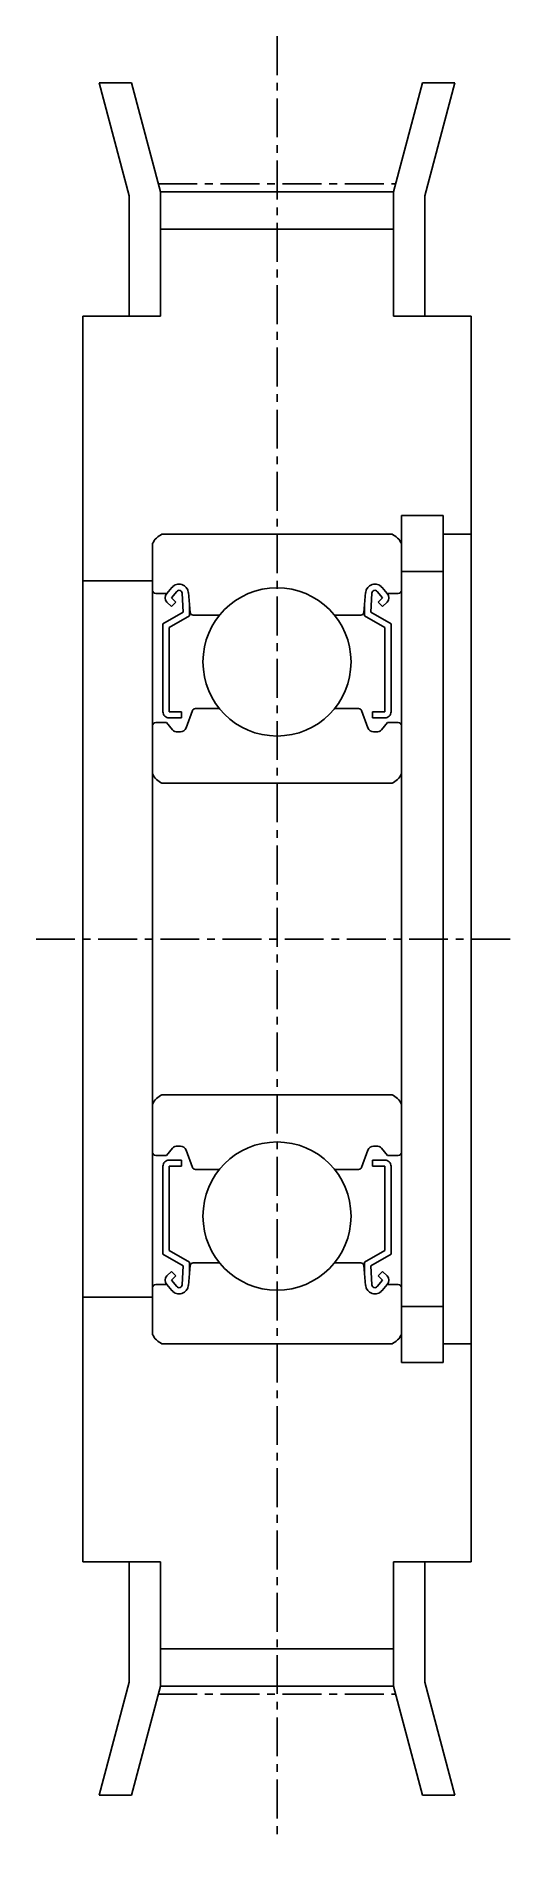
# Model space of a CAD drawing. Extents: x 5 to 98, y 5 to 119.
# Drawn here: x 82.2 to 97.7, y 61 to 119 of the extents above; entities outside this region: 2.
import ezdxf

# ---------------------------------------------------------------- set-up
doc = ezdxf.new("R2010")
doc.units = 0
doc.linetypes.add('CENTER', pattern=[2, 1.25, -0.25, 0.25, -0.25])
doc.layers.get('0').update_dxf_attribs({"linetype": 'CONTINUOUS'})
doc.layers.add('CENTER', color=1, linetype='CENTER')

msp = doc.modelspace()

# ---------------------------------------------------------------- linework, layer by layer
at = {"color": 7, "linetype": 'CONTINUOUS'}
for p, q in [((84.285, 117.5), (85.25, 113.867)), ((84.285, 117.5), (85.32, 117.5)), ((85.32, 117.5), (86.25, 114)), ((94.68, 117.5), (93.75, 114)), ((95.715, 117.5), (94.68, 117.5)), ((95.715, 117.5), (94.75, 113.867)), ((85.25, 113.867), (85.25, 110)), ((86.25, 114), (93.75, 114)), ((86.25, 114), (86.25, 110)), ((93.75, 114), (93.75, 110)), ((94.75, 113.867), (94.75, 110)), ((86.25, 112.8), (93.75, 112.8)), ((83.75, 110), (83.75, 70)), ((83.75, 110), (86.25, 110)), ((93.75, 110), (96.25, 110)), ((96.25, 110), (96.25, 70)), ((94, 103.6), (94, 76.4)), ((94, 103.6), (95.35, 103.6)), ((95.35, 103.6), (95.35, 76.4)), ((86, 102.7), (86, 77.3)), ((86.3, 103), (93.7, 103)), ((94, 102.7), (94, 77.3)), ((95.35, 103), (96.25, 103)), ((83.75, 101.5), (86, 101.5)), ((94, 101.8), (95.35, 101.8)), ((86.1, 101.1), (86.46, 101.1)), ((86.46, 101.1), (86.622, 101.294)), ((86.602, 100.958), (86.776, 101.165)), ((86.743, 100.817), (86.602, 100.958)), ((86.948, 101.11), (86.981, 100.501)), ((87.148, 101.128), (87.203, 100.491)), ((92.852, 101.128), (92.797, 100.491)), ((93.052, 101.11), (93.019, 100.501)), ((93.398, 100.958), (93.224, 101.165)), ((93.257, 100.817), (93.398, 100.958)), ((93.54, 101.1), (93.378, 101.294)), ((93.9, 101.1), (93.54, 101.1)), ((86.981, 100.501), (86.331, 100.125)), ((86.602, 100.675), (86.46, 100.817)), ((87.181, 100.385), (86.531, 100.01)), ((86.602, 100.675), (86.743, 100.817)), ((87.181, 100.746), (87.181, 100.385)), ((87.303, 100.4), (88.151, 100.4)), ((91.849, 100.4), (92.697, 100.4)), ((92.819, 100.746), (92.819, 100.385)), ((92.819, 100.385), (93.469, 100.01)), ((93.019, 100.501), (93.669, 100.125)), ((93.398, 100.675), (93.257, 100.817)), ((93.398, 100.675), (93.54, 100.817)), ((86.331, 100.125), (86.331, 97.3)), ((86.531, 100.01), (86.531, 97.3)), ((93.469, 100.01), (93.469, 97.3)), ((93.669, 100.125), (93.669, 97.3)), ((86.1, 96.95), (86.45, 96.95)), ((86.45, 96.95), (86.642, 96.721)), ((86.931, 97.3), (86.531, 97.3)), ((86.531, 97.1), (86.931, 97.1)), ((86.931, 97.1), (86.931, 97.3)), ((87.079, 96.782), (87.28, 97.334)), ((87.374, 97.4), (88.151, 97.4)), ((91.849, 97.4), (92.626, 97.4)), ((92.921, 96.782), (92.72, 97.334)), ((93.069, 97.1), (93.069, 97.3)), ((93.069, 97.3), (93.469, 97.3)), ((93.469, 97.1), (93.069, 97.1)), ((93.55, 96.95), (93.358, 96.721)), ((93.9, 96.95), (93.55, 96.95)), ((86.795, 96.65), (86.891, 96.65)), ((93.205, 96.65), (93.109, 96.65)), ((86.3, 95), (93.7, 95)), ((93.6, 90), (93.6, 90)), ((86.3, 85), (93.7, 85)), ((86.1, 83.05), (86.45, 83.05)), ((86.45, 83.05), (86.642, 83.279)), ((86.795, 83.35), (86.891, 83.35)), ((87.079, 83.218), (87.28, 82.666)), ((92.921, 83.218), (92.72, 82.666)), ((93.205, 83.35), (93.109, 83.35)), ((93.55, 83.05), (93.358, 83.279)), ((93.9, 83.05), (93.55, 83.05)), ((86.331, 79.875), (86.331, 82.7)), ((86.531, 82.9), (86.931, 82.9)), ((86.531, 79.99), (86.531, 82.7)), ((86.931, 82.7), (86.531, 82.7)), ((86.931, 82.9), (86.931, 82.7)), ((87.374, 82.6), (88.151, 82.6)), ((91.849, 82.6), (92.626, 82.6)), ((93.069, 82.9), (93.069, 82.7)), ((93.469, 82.9), (93.069, 82.9)), ((93.069, 82.7), (93.469, 82.7)), ((93.469, 79.99), (93.469, 82.7)), ((93.669, 79.875), (93.669, 82.7)), ((86.981, 79.499), (86.331, 79.875)), ((87.181, 79.615), (86.531, 79.99)), ((86.948, 78.89), (86.981, 79.499)), ((87.148, 78.872), (87.203, 79.509)), ((87.181, 79.254), (87.181, 79.615)), ((87.303, 79.6), (88.151, 79.6)), ((91.849, 79.6), (92.697, 79.6)), ((92.852, 78.872), (92.797, 79.509)), ((92.819, 79.615), (93.469, 79.99)), ((92.819, 79.254), (92.819, 79.615)), ((93.019, 79.499), (93.669, 79.875)), ((93.052, 78.89), (93.019, 79.499)), ((86.1, 78.9), (86.46, 78.9)), ((86.602, 79.325), (86.46, 79.183)), ((86.46, 78.9), (86.622, 78.706)), ((86.602, 79.325), (86.743, 79.183)), ((86.743, 79.183), (86.602, 79.042)), ((86.602, 79.042), (86.776, 78.835)), ((93.398, 79.042), (93.224, 78.835)), ((93.398, 79.325), (93.257, 79.183)), ((93.257, 79.183), (93.398, 79.042)), ((93.54, 78.9), (93.378, 78.706)), ((93.398, 79.325), (93.54, 79.183)), ((93.9, 78.9), (93.54, 78.9)), ((83.75, 78.5), (86, 78.5)), ((94, 78.2), (95.35, 78.2)), ((86.3, 77), (93.7, 77)), ((95.35, 77), (96.25, 77)), ((94, 76.4), (95.35, 76.4)), ((83.75, 70), (86.25, 70)), ((85.25, 66.133), (85.25, 70)), ((86.25, 66), (86.25, 70)), ((93.75, 66), (93.75, 70)), ((93.75, 70), (96.25, 70)), ((94.75, 66.133), (94.75, 70)), ((86.25, 67.2), (93.75, 67.2)), ((84.285, 62.5), (85.25, 66.133)), ((95.715, 62.5), (94.75, 66.133)), ((85.32, 62.5), (86.25, 66)), ((86.25, 66), (93.75, 66)), ((94.68, 62.5), (93.75, 66)), ((84.285, 62.5), (85.32, 62.5)), ((95.715, 62.5), (94.68, 62.5))]:
    msp.add_line(p, q, dxfattribs=at)
for centre in [(90, 98.9), (90, 81.1)]:
    msp.add_circle(centre, 2.381, dxfattribs=at)
for centre, radius, start, end in [((86.547, 102.453), 0.6, 114.29518, 155.70465), ((93.453, 102.453), 0.6, 24.29533, 65.70471), ((86.1, 101.2), 0.1, 179.99995, 270.00049), ((86.602, 100.958), 0.201, 134.99977, 224.79736), ((86.851, 101.102), 0.298, 5.00305, 140.02231), ((86.851, 101.102), 0.0973, 4.71496, 139.96919), ((93.149, 101.102), 0.298, 39.97749, 174.9967), ((93.149, 101.102), 0.0973, 40.03078, 175.28445), ((93.398, 100.958), 0.201, 315.20239, 44.99998), ((93.9, 101.2), 0.1, 269.99927, 0), ((87.303, 100.5), 0.1, 185.14265, 270.00049), ((92.697, 100.5), 0.1, 269.99927, 354.85718), ((86.1, 96.85), 0.1, 89.99942, 179.99995), ((86.531, 97.3), 0.2, 179.99995, 270.00024), ((87.374, 97.3), 0.1, 89.99942, 160.11411), ((92.626, 97.3), 0.1, 19.88585, 89.99997), ((93.469, 97.3), 0.2, 269.99951, 0), ((93.9, 96.85), 0.1, 0, 89.99997), ((86.795, 96.85), 0.2, 220.13535, 270.00024), ((86.891, 96.85), 0.2, 270.00024, 340.11475), ((93.109, 96.85), 0.2, 199.88498, 269.99951), ((93.205, 96.85), 0.2, 269.99951, 319.8645), ((86.547, 95.547), 0.6, 204.29521, 245.70468), ((93.453, 95.547), 0.6, 294.29517, 335.70459), ((86.547, 84.453), 0.6, 114.29532, 155.70479), ((93.453, 84.453), 0.6, 24.29541, 65.70483), ((86.1, 83.15), 0.1, 180.00005, 270.00058), ((86.795, 83.15), 0.2, 89.99976, 139.86465), ((86.891, 83.15), 0.2, 19.88525, 89.99976), ((93.109, 83.15), 0.2, 90.00049, 160.11502), ((93.205, 83.15), 0.2, 40.1355, 90.00049), ((93.9, 83.15), 0.1, 270.00003, 0), ((86.531, 82.7), 0.2, 89.99976, 180.00005), ((87.374, 82.7), 0.1, 199.88589, 270.00058), ((92.626, 82.7), 0.1, 270.00003, 340.11415), ((93.469, 82.7), 0.2, 0, 90.00049), ((87.303, 79.5), 0.1, 89.99951, 174.85735), ((92.697, 79.5), 0.1, 5.14282, 90.00073), ((86.1, 78.8), 0.1, 89.99951, 180.00005), ((86.602, 79.042), 0.201, 135.20264, 225.00023), ((86.851, 78.898), 0.0973, 220.03081, 355.28504), ((93.149, 78.898), 0.0973, 184.71555, 319.96922), ((93.398, 79.042), 0.201, 315.00002, 44.79761), ((93.9, 78.8), 0.1, 0, 90.00073), ((86.851, 78.898), 0.298, 219.97769, 354.99695), ((93.149, 78.898), 0.298, 185.0033, 320.02251), ((86.547, 77.547), 0.6, 204.29535, 245.70482), ((93.453, 77.547), 0.6, 294.29529, 335.70467)]:
    msp.add_arc(centre, radius, start, end, dxfattribs=at)
at = {"layer": 'CENTER', "color": 1, "linetype": 'CENTER'}
for p, q in [((90, 119), (90, 61)), ((86.182, 114.255), (93.818, 114.255)), ((82.25, 90), (97.75, 90)), ((86.182, 65.745), (93.818, 65.745))]:
    msp.add_line(p, q, dxfattribs=at)

# ---------------------------------------------------------------- texts
at = {"color": 7, "linetype": 'CONTINUOUS'}
for s, p in [('AATF30 XL025', (5, 12.5)), ('AATF30XL025', (5, 5))]:
    msp.add_text(s, height=2, dxfattribs=at).set_placement(p)

doc.saveas('drawing.dxf')
